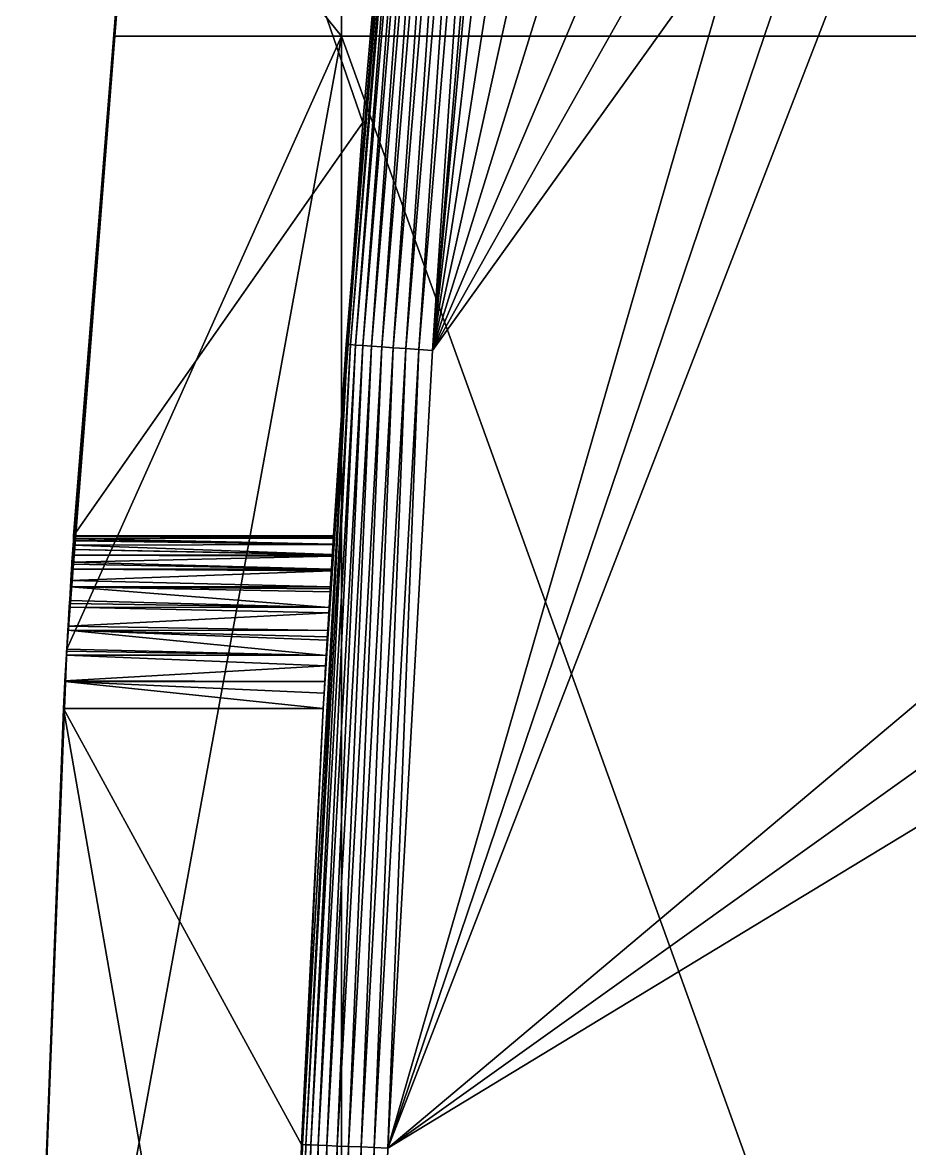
# Model space of a CAD drawing. Header units: millimetres. Extents: x 0 to 86.3, y 0 to 63.6.
# Drawn here: x 0.05 to 8.21, y 42.78 to 53.15 of the extents above; entities that cross this region are included whole.
import ezdxf

# ---------------------------------------------------------------- set-up
doc = ezdxf.new("R2010")
doc.units = ezdxf.units.MM
doc.layers.get('0').update_dxf_attribs({"color": 132, "linetype": 'CONTINUOUS'})

msp = doc.modelspace()

# ---------------------------------------------------------------- linework, layer by layer
at = {"invisible_edges": 16}
for points in [[(1.085, 55.378), (0.505, 48.16, 5.469), (1.272, 57.77)], [(1.272, 57.77), (0.505, 48.16, 5.469), (0.506, 48.179, 5.498)], [(1.272, 57.77), (0.506, 48.179, 5.498), (0.51, 48.241, 5.619)], [(0.51, 48.241, 5.619), (0.514, 48.295, 5.722), (1.272, 57.77)], [(0.514, 48.295, 5.722), (0.516, 48.336, 5.848), (1.272, 57.77)], [(1.272, 57.77), (0.516, 48.336, 5.848), (0.519, 48.373, 5.958)], [(1.272, 57.77), (0.519, 48.373, 5.958), (1.272, 57.77, 7.137)], [(1.272, 57.77, 7.137), (0.519, 48.373, 5.958), (0.519, 48.381, 5.992)], [(1.272, 57.77, 7.137), (0.519, 48.381, 5.992), (0.52, 48.395, 6.09)], [(0.52, 48.395, 6.09), (0.521, 48.416, 6.238), (1.272, 57.77, 7.137)], [(1.272, 57.77, 7.137), (0.521, 48.416, 6.238), (0.521, 48.419, 6.337)], [(1.272, 57.77, 7.137), (0.521, 48.419, 6.337), (0.521, 48.419, 7.137)], [(3.182, 52.227, 7.137), (1.272, 57.77, 7.137), (0.521, 48.419, 7.137)], [(3.648, 57.537, 7.137), (1.272, 57.77, 7.137), (3.182, 52.227, 7.137)], [(3.658, 57.536, 4.632), (3.203, 52.226, 4.756), (3.041, 50.183, 4.632)], [(3.658, 57.536, 4.632), (3.041, 50.183, 4.632), (3.07, 50.181, 4.511)], [(3.658, 57.536, 4.632), (3.07, 50.181, 4.511), (3.687, 57.533, 4.511)], [(3.687, 57.533, 4.511), (3.07, 50.181, 4.511), (3.117, 50.177, 4.396)], [(3.687, 57.533, 4.511), (3.117, 50.177, 4.396), (3.735, 57.528, 4.396)], [(3.735, 57.528, 4.396), (3.117, 50.177, 4.396), (3.182, 50.173, 4.29)], [(3.182, 52.227, 7.137), (3.203, 52.226, 4.756), (3.648, 57.537, 4.756)], [(3.182, 52.227, 7.137), (3.648, 57.537, 4.756), (3.648, 57.537, 7.137)], [(3.735, 57.528, 4.396), (3.182, 50.173, 4.29), (3.799, 57.522, 4.29)], [(3.799, 57.522, 4.29), (3.182, 50.173, 4.29), (3.263, 50.167, 4.195)], [(3.648, 57.537, 4.756), (3.203, 52.226, 4.756), (3.658, 57.536, 4.632)], [(3.799, 57.522, 4.29), (3.263, 50.167, 4.195), (3.88, 57.514, 4.195)], [(3.88, 57.514, 4.195), (3.263, 50.167, 4.195), (3.358, 50.161, 4.114)], [(3.88, 57.514, 4.195), (3.358, 50.161, 4.114), (3.974, 57.505, 4.114)], [(3.974, 57.505, 4.114), (3.358, 50.161, 4.114), (3.464, 50.153, 4.049)], [(3.974, 57.505, 4.114), (3.464, 50.153, 4.049), (4.08, 57.494, 4.049)], [(4.08, 57.494, 4.049), (3.464, 50.153, 4.049), (3.578, 50.145, 4.001)], [(4.08, 57.494, 4.049), (3.578, 50.145, 4.001), (4.194, 57.483, 4.001)], [(4.194, 57.483, 4.001), (3.578, 50.145, 4.001), (3.699, 50.137, 3.972)], [(4.194, 57.483, 4.001), (3.699, 50.137, 3.972), (4.315, 57.471, 3.972)], [(4.315, 57.471, 3.972), (3.699, 50.137, 3.972), (3.823, 50.128, 3.962)], [(4.315, 57.471, 3.972), (3.823, 50.128, 3.962), (4.438, 57.459, 3.962)], [(4.448, 56.881, 3.962), (4.438, 57.459, 3.962), (3.823, 50.128, 3.962)], [(4.448, 56.881, 3.962), (3.823, 50.128, 3.962), (4.539, 56.35, 3.962)], [(4.539, 56.35, 3.962), (3.823, 50.128, 3.962), (4.718, 55.842, 3.962)], [(4.981, 55.372, 3.962), (4.718, 55.842, 3.962), (3.823, 50.128, 3.962)], [(0.9, 53.022), (0.496, 48.008, 5.272), (1.085, 55.378)], [(0.496, 48.008, 5.272), (0.502, 48.112, 5.407), (1.085, 55.378)], [(1.085, 55.378), (0.502, 48.112, 5.407), (0.505, 48.16, 5.469)], [(1.085, 55.378), (2.987, 53.022), (0.9, 53.022)], [(1.085, 55.378), (2.987, 55.378), (2.987, 53.022)], [(2.987, 55.378), (10.653, 55.378), (10.653, 53.022)], [(2.987, 55.378), (10.653, 53.022), (2.987, 53.022)], [(3.823, 50.128, 3.962), (5.319, 54.953, 3.962), (4.981, 55.372, 3.962)], [(3.823, 50.128, 3.962), (5.724, 54.597, 3.962), (5.319, 54.953, 3.962)], [(6.182, 54.315, 3.962), (5.724, 54.597, 3.962), (3.823, 50.128, 3.962)], [(6.182, 54.315, 3.962), (3.823, 50.128, 3.962), (6.682, 54.114, 3.962)], [(6.682, 54.114, 3.962), (3.823, 50.128, 3.962), (3.412, 42.783, 3.962)], [(6.682, 54.114, 3.962), (3.412, 42.783, 3.962), (7.208, 54.001, 3.962)], [(7.746, 53.978, 3.962), (11.281, 49.4, 3.962), (8.281, 54.046, 3.962)], [(7.208, 54.001, 3.962), (3.412, 42.783, 3.962), (7.746, 53.978, 3.962)], [(7.746, 53.978, 3.962), (3.412, 42.783, 3.962), (11.281, 49.4, 3.962)], [(2.987, 31.75), (0.051, 36.962), (2.987, 53.022)], [(2.987, 53.022), (0.051, 36.962), (0.458, 47.378)], [(2.987, 53.022), (0.458, 47.378), (0.9, 53.022)], [(0.458, 47.378), (0.468, 47.551, 4.925), (0.9, 53.022)], [(0.9, 53.022), (0.468, 47.551, 4.925), (0.471, 47.589, 4.942)], [(0.9, 53.022), (0.471, 47.589, 4.942), (0.481, 47.763, 5.055)], [(0.483, 47.798, 5.078), (0.9, 53.022), (0.481, 47.763, 5.055)], [(0.483, 47.798, 5.078), (0.485, 47.824, 5.099), (0.9, 53.022)], [(0.485, 47.824, 5.099), (0.493, 47.951, 5.218), (0.9, 53.022)], [(0.9, 53.022), (0.493, 47.951, 5.218), (0.496, 48.008, 5.272)], [(2.987, 53.022), (10.653, 53.022), (10.653, 31.75)], [(2.987, 53.022), (10.653, 31.75), (2.987, 31.75)], [(3.182, 52.227, 7.137), (0.521, 48.419, 7.137), (2.914, 48.419, 7.137)], [(3.203, 52.226, 4.756), (2.912, 48.399, 6.089), (2.909, 48.344, 5.855)], [(3.203, 52.226, 4.756), (2.909, 48.344, 5.855), (3.031, 50.183, 4.756)], [(2.913, 48.4, 6.097), (2.912, 48.399, 6.089), (3.203, 52.226, 4.756)], [(2.913, 48.405, 6.131), (2.913, 48.4, 6.097), (3.203, 52.226, 4.756)], [(2.913, 48.405, 6.131), (3.203, 52.226, 4.756), (2.914, 48.419, 6.337)], [(3.182, 52.227, 7.137), (2.914, 48.419, 7.137), (2.914, 48.419, 6.337)], [(2.914, 48.419, 6.337), (3.203, 52.226, 4.756), (3.182, 52.227, 7.137)], [(3.203, 52.226, 4.756), (3.031, 50.183, 4.756), (3.041, 50.183, 4.632)], [(3.041, 50.183, 4.632), (2.818, 46.831, 4.75), (2.629, 42.815, 4.632)], [(3.041, 50.183, 4.632), (2.629, 42.815, 4.632), (2.658, 42.814, 4.511)], [(3.07, 50.181, 4.511), (3.041, 50.183, 4.632), (2.658, 42.814, 4.511)], [(3.07, 50.181, 4.511), (2.658, 42.814, 4.511), (2.706, 42.812, 4.396)], [(3.07, 50.181, 4.511), (2.706, 42.812, 4.396), (3.117, 50.177, 4.396)], [(2.826, 46.973, 4.756), (2.818, 46.831, 4.75), (3.041, 50.183, 4.632)], [(3.031, 50.183, 4.756), (2.832, 47.079, 4.774), (2.826, 46.973, 4.756)], [(3.041, 50.183, 4.632), (3.031, 50.183, 4.756), (2.826, 46.973, 4.756)], [(3.031, 50.183, 4.756), (2.841, 47.223, 4.799), (2.832, 47.079, 4.774)], [(2.847, 47.32, 4.832), (2.841, 47.223, 4.799), (3.031, 50.183, 4.756)], [(3.031, 50.183, 4.756), (2.855, 47.459, 4.879), (2.847, 47.32, 4.832)], [(3.031, 50.183, 4.756), (2.857, 47.489, 4.893), (2.855, 47.459, 4.879)], [(2.86, 47.55, 4.926), (2.857, 47.489, 4.893), (3.031, 50.183, 4.756)], [(3.031, 50.183, 4.756), (2.87, 47.71, 5.015), (2.86, 47.55, 4.926)], [(3.031, 50.183, 4.756), (2.873, 47.762, 5.056), (2.87, 47.71, 5.015)], [(2.882, 47.906, 5.169), (2.873, 47.762, 5.056), (3.031, 50.183, 4.756)], [(3.031, 50.183, 4.756), (2.883, 47.931, 5.192), (2.882, 47.906, 5.169)], [(3.031, 50.183, 4.756), (2.885, 47.952, 5.216), (2.883, 47.931, 5.192)], [(2.894, 48.099, 5.381), (2.885, 47.952, 5.216), (3.031, 50.183, 4.756)], [(3.031, 50.183, 4.756), (2.895, 48.114, 5.405), (2.894, 48.099, 5.381)], [(3.031, 50.183, 4.756), (2.902, 48.232, 5.591), (2.895, 48.114, 5.405)], [(2.903, 48.246, 5.617), (2.902, 48.232, 5.591), (3.031, 50.183, 4.756)], [(3.031, 50.183, 4.756), (2.909, 48.34, 5.847), (2.903, 48.248, 5.622)], [(3.031, 50.183, 4.756), (2.903, 48.248, 5.622), (2.903, 48.246, 5.617)], [(2.909, 48.344, 5.855), (2.909, 48.34, 5.847), (3.031, 50.183, 4.756)], [(3.117, 50.177, 4.396), (2.706, 42.812, 4.396), (2.771, 42.809, 4.29)], [(3.117, 50.177, 4.396), (2.771, 42.809, 4.29), (3.182, 50.173, 4.29)], [(3.182, 50.173, 4.29), (2.771, 42.809, 4.29), (2.852, 42.806, 4.195)], [(3.182, 50.173, 4.29), (2.852, 42.806, 4.195), (3.263, 50.167, 4.195)], [(3.263, 50.167, 4.195), (2.852, 42.806, 4.195), (2.946, 42.802, 4.114)], [(3.263, 50.167, 4.195), (2.946, 42.802, 4.114), (3.358, 50.161, 4.114)], [(3.358, 50.161, 4.114), (2.946, 42.802, 4.114), (3.052, 42.798, 4.049)], [(3.358, 50.161, 4.114), (3.052, 42.798, 4.049), (3.464, 50.153, 4.049)], [(3.464, 50.153, 4.049), (3.052, 42.798, 4.049), (3.167, 42.793, 4.001)], [(3.464, 50.153, 4.049), (3.167, 42.793, 4.001), (3.578, 50.145, 4.001)], [(3.578, 50.145, 4.001), (3.167, 42.793, 4.001), (3.288, 42.788, 3.972)], [(3.578, 50.145, 4.001), (3.288, 42.788, 3.972), (3.699, 50.137, 3.972)], [(3.699, 50.137, 3.972), (3.288, 42.788, 3.972), (3.412, 42.783, 3.962)], [(3.699, 50.137, 3.972), (3.412, 42.783, 3.962), (3.823, 50.128, 3.962)], [(3.412, 42.783, 3.962), (11.789, 48.77, 3.962), (11.281, 49.4, 3.962)], [(3.412, 42.783, 3.962), (12.396, 48.236, 3.962), (11.789, 48.77, 3.962)], [(2.914, 48.419, 7.137), (0.521, 48.419, 7.137), (2.914, 48.419, 6.337)], [(2.914, 48.419, 6.337), (0.521, 48.419, 7.137), (0.521, 48.419, 6.337)], [(2.914, 48.419, 6.337), (0.521, 48.419, 6.337), (2.913, 48.405, 6.131)], [(2.913, 48.405, 6.131), (0.521, 48.419, 6.337), (0.521, 48.416, 6.238)], [(2.903, 48.248, 5.622), (0.516, 48.336, 5.848), (0.514, 48.295, 5.722)], [(2.909, 48.34, 5.847), (0.519, 48.373, 5.958), (0.516, 48.336, 5.848)], [(2.909, 48.34, 5.847), (0.516, 48.336, 5.848), (2.903, 48.248, 5.622)], [(0.52, 48.395, 6.09), (0.519, 48.381, 5.992), (2.909, 48.344, 5.855)], [(2.909, 48.344, 5.855), (0.519, 48.381, 5.992), (0.519, 48.373, 5.958)], [(2.909, 48.344, 5.855), (0.519, 48.373, 5.958), (2.909, 48.34, 5.847)], [(2.913, 48.4, 6.097), (0.521, 48.416, 6.238), (0.52, 48.395, 6.09)], [(2.913, 48.4, 6.097), (0.52, 48.395, 6.09), (2.912, 48.399, 6.089)], [(2.912, 48.399, 6.089), (0.52, 48.395, 6.09), (2.909, 48.344, 5.855)], [(2.913, 48.405, 6.131), (0.521, 48.416, 6.238), (2.913, 48.4, 6.097)], [(2.902, 48.232, 5.591), (0.51, 48.241, 5.619), (0.506, 48.179, 5.498)], [(2.902, 48.232, 5.591), (0.506, 48.179, 5.498), (2.895, 48.114, 5.405)], [(2.903, 48.246, 5.617), (0.514, 48.295, 5.722), (0.51, 48.241, 5.619)], [(2.903, 48.246, 5.617), (0.51, 48.241, 5.619), (2.902, 48.232, 5.591)], [(2.903, 48.248, 5.622), (0.514, 48.295, 5.722), (2.903, 48.246, 5.617)], [(3.207, 35.428, 3.962), (13.085, 47.812, 3.962), (12.396, 48.236, 3.962)], [(3.207, 35.428, 3.962), (12.396, 48.236, 3.962), (3.412, 42.783, 3.962)], [(2.894, 48.099, 5.381), (0.502, 48.112, 5.407), (0.496, 48.008, 5.272)], [(2.895, 48.114, 5.405), (0.505, 48.16, 5.469), (0.502, 48.112, 5.407)], [(2.895, 48.114, 5.405), (0.502, 48.112, 5.407), (2.894, 48.099, 5.381)], [(2.895, 48.114, 5.405), (0.506, 48.179, 5.498), (0.505, 48.16, 5.469)], [(2.885, 47.952, 5.216), (0.496, 48.008, 5.272), (0.493, 47.951, 5.218)], [(2.894, 48.099, 5.381), (0.496, 48.008, 5.272), (2.885, 47.952, 5.216)], [(0.485, 47.824, 5.099), (2.873, 47.762, 5.056), (0.493, 47.951, 5.218)], [(2.885, 47.952, 5.216), (0.493, 47.951, 5.218), (2.883, 47.931, 5.192)], [(0.493, 47.951, 5.218), (2.873, 47.762, 5.056), (2.882, 47.906, 5.169)], [(2.883, 47.931, 5.192), (0.493, 47.951, 5.218), (2.882, 47.906, 5.169)], [(0.481, 47.763, 5.055), (2.873, 47.762, 5.056), (0.483, 47.798, 5.078)], [(0.483, 47.798, 5.078), (2.873, 47.762, 5.056), (0.485, 47.824, 5.099)], [(3.207, 28.072, 3.962), (13.835, 47.51, 3.962), (13.085, 47.812, 3.962)], [(3.207, 28.072, 3.962), (13.085, 47.812, 3.962), (3.207, 35.428, 3.962)], [(0.471, 47.589, 4.942), (2.87, 47.71, 5.015), (0.481, 47.763, 5.055)], [(0.471, 47.589, 4.942), (2.86, 47.55, 4.926), (2.87, 47.71, 5.015)], [(0.481, 47.763, 5.055), (2.87, 47.71, 5.015), (2.873, 47.762, 5.056)], [(0.458, 47.378), (0.458, 47.378, 4.848), (0.468, 47.551, 4.925)], [(2.847, 47.32, 4.832), (0.468, 47.551, 4.925), (0.458, 47.378, 4.848)], [(0.468, 47.551, 4.925), (2.86, 47.55, 4.926), (0.471, 47.589, 4.942)], [(2.855, 47.459, 4.879), (0.468, 47.551, 4.925), (2.847, 47.32, 4.832)], [(2.855, 47.459, 4.879), (2.857, 47.489, 4.893), (0.468, 47.551, 4.925)], [(0.468, 47.551, 4.925), (2.857, 47.489, 4.893), (2.86, 47.55, 4.926)], [(14.626, 47.34, 3.962), (13.835, 47.51, 3.962), (3.207, 28.072, 3.962)], [(66.497, 12.632, 3.962), (16.236, 47.408, 3.962), (3.207, 28.072, 3.962)], [(3.207, 28.072, 3.962), (16.236, 47.408, 3.962), (15.434, 47.305, 3.962)], [(0.051, 36.962, 4.75), (0.427, 46.831, 4.75), (0.458, 47.378)], [(0.458, 47.378), (0.051, 36.962), (0.051, 36.962, 4.75)], [(0.458, 47.378), (0.427, 46.831, 4.75), (0.441, 47.08, 4.77)], [(0.458, 47.378), (0.441, 47.08, 4.77), (0.441, 47.084, 4.77)], [(0.441, 47.084, 4.77), (0.455, 47.322, 4.828), (0.458, 47.378)], [(0.441, 47.084, 4.77), (2.841, 47.223, 4.799), (0.455, 47.322, 4.828)], [(0.458, 47.378), (0.455, 47.322, 4.828), (0.455, 47.326, 4.829)], [(0.458, 47.378), (0.455, 47.326, 4.829), (0.457, 47.357, 4.84)], [(0.455, 47.326, 4.829), (2.847, 47.32, 4.832), (0.457, 47.357, 4.84)], [(0.455, 47.322, 4.828), (2.847, 47.32, 4.832), (0.455, 47.326, 4.829)], [(0.455, 47.322, 4.828), (2.841, 47.223, 4.799), (2.847, 47.32, 4.832)], [(0.457, 47.357, 4.84), (0.458, 47.378, 4.848), (0.458, 47.378)], [(2.847, 47.32, 4.832), (0.458, 47.378, 4.848), (0.457, 47.357, 4.84)], [(3.207, 28.072, 3.962), (15.434, 47.305, 3.962), (14.626, 47.34, 3.962)], [(0.441, 47.084, 4.77), (2.832, 47.079, 4.774), (2.841, 47.223, 4.799)], [(0.441, 47.08, 4.77), (0.427, 46.831, 4.75), (2.818, 46.831, 4.75)], [(0.441, 47.08, 4.77), (2.832, 47.079, 4.774), (0.441, 47.084, 4.77)], [(2.818, 46.831, 4.75), (2.826, 46.973, 4.756), (0.441, 47.08, 4.77)], [(0.441, 47.08, 4.77), (2.826, 46.973, 4.756), (2.832, 47.079, 4.774)], [(0.051, 36.962, 4.75), (2.413, 35.44, 4.75), (0.427, 46.831, 4.75)], [(0.427, 46.831, 4.75), (2.413, 35.44, 4.75), (2.619, 42.816, 4.75)], [(0.427, 46.831, 4.75), (2.619, 42.816, 4.75), (2.818, 46.831, 4.75)], [(2.818, 46.831, 4.75), (2.619, 42.816, 4.75), (2.629, 42.815, 4.632)], [(2.619, 42.816, 4.75), (2.413, 35.44, 4.75), (2.629, 42.815, 4.632)], [(2.629, 42.815, 4.632), (2.413, 35.44, 4.75), (2.423, 35.439, 4.632)], [(2.629, 42.815, 4.632), (2.423, 35.439, 4.632), (2.452, 35.439, 4.511)], [(2.658, 42.814, 4.511), (2.629, 42.815, 4.632), (2.452, 35.439, 4.511)], [(2.658, 42.814, 4.511), (2.452, 35.439, 4.511), (2.5, 35.438, 4.396)], [(2.706, 42.812, 4.396), (2.658, 42.814, 4.511), (2.5, 35.438, 4.396)], [(2.706, 42.812, 4.396), (2.5, 35.438, 4.396), (2.565, 35.437, 4.29)], [(2.706, 42.812, 4.396), (2.565, 35.437, 4.29), (2.771, 42.809, 4.29)], [(2.771, 42.809, 4.29), (2.565, 35.437, 4.29), (2.646, 35.436, 4.195)], [(2.771, 42.809, 4.29), (2.646, 35.436, 4.195), (2.852, 42.806, 4.195)], [(2.852, 42.806, 4.195), (2.646, 35.436, 4.195), (2.741, 35.435, 4.114)], [(2.852, 42.806, 4.195), (2.741, 35.435, 4.114), (2.946, 42.802, 4.114)], [(2.946, 42.802, 4.114), (2.741, 35.435, 4.114), (2.847, 35.433, 4.049)], [(2.946, 42.802, 4.114), (2.847, 35.433, 4.049), (3.052, 42.798, 4.049)], [(3.052, 42.798, 4.049), (2.847, 35.433, 4.049), (2.962, 35.432, 4.001)], [(3.052, 42.798, 4.049), (2.962, 35.432, 4.001), (3.167, 42.793, 4.001)], [(3.167, 42.793, 4.001), (2.962, 35.432, 4.001), (3.083, 35.43, 3.972)], [(3.167, 42.793, 4.001), (3.083, 35.43, 3.972), (3.288, 42.788, 3.972)], [(3.288, 42.788, 3.972), (3.083, 35.43, 3.972), (3.207, 35.428, 3.962)], [(3.288, 42.788, 3.972), (3.207, 35.428, 3.962), (3.412, 42.783, 3.962)]]:
    msp.add_3dface(points, dxfattribs=at)

doc.saveas('drawing.dxf')
